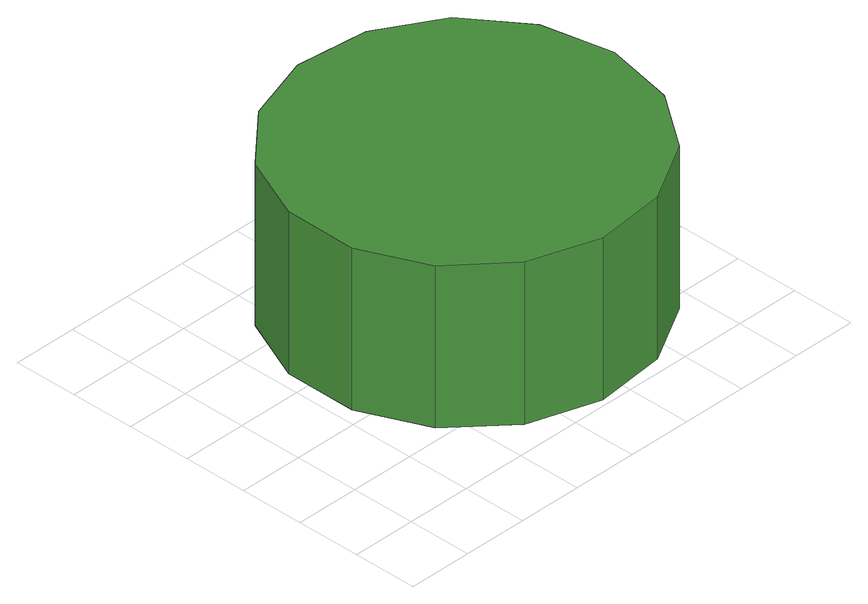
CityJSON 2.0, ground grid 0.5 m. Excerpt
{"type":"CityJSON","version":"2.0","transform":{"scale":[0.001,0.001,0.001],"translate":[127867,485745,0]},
"CityObjects":{
"tree1":{"type":"SolitaryVegetationObject","attributes":{"function":"something"},"geometry":[{"type":"MultiSurface","lod":"1","boundaries":[[[0,1,2,3,4,5,6,7,8,9,10,11,12,13,14]],[[15,16,17,18,19,20,21,22,23,24,25,26,27,28,29]],[[0,29,28,1]],[[1,28,27,2]],[[2,27,26,3]],[[3,26,25,4]],[[4,25,24,5]],[[5,24,23,6]],[[6,23,22,7]],[[7,22,21,8]],[[8,21,20,9]],[[9,20,19,10]],[[10,19,18,11]],[[11,18,17,12]],[[12,17,16,13]],[[13,16,15,14]],[[14,15,29,0]]]}]}
},
"vertices":[
[3303,1401,2257],[3186,1954,2257],[2853,2411,2257],[2364,2693,2257],[1802,2752,2257],[1265,2578,2257],[845,2200,2257],[615,1684,2257],[615,1119,2257],[845,602,2257],[1265,224,2257],[1802,50,2257],[2364,109,2257],[2853,391,2257],[3186,848,2257],[3186,848,987],[2853,391,987],[2364,109,987],[1802,50,987],[1265,224,987],[845,602,987],[615,1119,987],[615,1684,987],[845,2200,987],[1265,2578,987],[1802,2752,987],[2364,2693,987],[2853,2411,987],[3186,1954,987],[3303,1401,987]
]}
